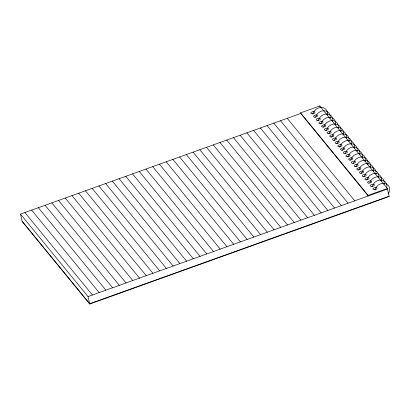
<?xml version="1.0" encoding="UTF-8"?>
<svg xmlns="http://www.w3.org/2000/svg" width="410" height="410" viewBox="0 0 410 410"><rect width="100%" height="100%" fill="white"/><g stroke="black" fill="none" stroke-linecap="round" stroke-linejoin="round"><path stroke-width="0.61" d="M300.586 112.888L319.805 105.985L387.332 188.472L389.182 196.487L89.739 304.015L22.212 221.528L20.5 214.102L300.725 113.483L368.252 195.97L368.113 195.375L300.586 112.888L300.725 113.483M368.113 195.375L387.332 188.472M20.5 214.102L88.027 296.589L387.47 189.066M389.116 196.195L89.672 303.718L22.145 221.231M287.241 118.326L354.768 200.808M280.512 120.74L348.044 203.227M273.788 123.154L341.315 205.641M267.059 125.568L334.586 208.054M260.335 127.987L327.862 210.473M253.605 130.4L321.132 212.887M246.881 132.814L314.409 215.301M240.152 135.233L307.679 217.715M233.428 137.647L300.955 220.134M226.699 140.061L294.226 222.548M219.975 142.48L287.502 224.962M213.246 144.894L280.773 227.381M206.522 147.308L274.049 229.795M199.793 149.722L267.32 232.209M193.069 152.141L260.596 234.628M186.34 154.555L253.867 237.041M179.616 156.968L247.143 239.455M172.887 159.387L240.414 241.869M166.158 161.801L233.685 244.288M159.434 164.215L226.961 246.702M152.704 166.634L220.231 249.116M145.98 169.048L213.507 251.535M139.251 171.462L206.778 253.949M132.527 173.876L200.054 256.363M125.798 176.295L193.325 258.782M119.074 178.709L186.601 261.196M112.345 181.123L179.872 263.609M105.621 183.542L173.148 266.023M98.892 185.955L166.419 268.442M92.168 188.369L159.695 270.856M85.439 190.788L152.966 273.27M78.715 193.202L146.242 275.689M71.986 195.616L139.513 278.103M65.257 198.03L132.784 280.517M58.533 200.449L126.06 282.936M51.803 202.863L119.33 285.35M45.079 205.277L112.606 287.764M38.35 207.696L105.877 290.178M31.626 210.11L99.153 292.596M24.897 212.523L92.424 295.01M369.897 203.093L369.963 203.391M319.805 105.985L319.943 106.579M88.027 296.589L89.739 304.015M374.996 189.881A8.907 7.554 -39.3 0 1 375.16 189.22A7.939 6.729 -39.3 0 1 385.769 183.726A7.939 6.729 -39.3 0 1 388.132 193.961M372.295 186.581A8.907 7.554 -39.3 0 1 372.459 185.92A7.939 6.729 -39.3 0 1 381.582 180.072A7.939 6.729 -39.3 0 1 386.779 187.683M369.758 182.619A7.939 6.729 -39.3 0 1 378.881 176.772A7.939 6.729 -39.3 0 1 384.078 184.382M381.377 181.087A7.939 6.729 -39.3 0 0 376.18 173.471A7.939 6.729 -39.3 0 0 367.058 179.319A8.907 7.554 -39.3 0 0 366.894 179.98M378.676 177.786A7.939 6.729 -39.3 0 0 373.479 170.171A7.939 6.729 -39.3 0 0 364.357 176.018A8.907 7.554 -39.3 0 0 364.193 176.679M375.975 174.486A7.939 6.729 -39.3 0 0 370.778 166.87A7.939 6.729 -39.3 0 0 361.656 172.723A8.907 7.554 -39.3 0 0 361.492 173.384M373.274 171.185A7.939 6.729 -39.3 0 0 368.077 163.575A7.939 6.729 -39.3 0 0 358.955 169.422A8.907 7.554 -39.3 0 0 358.791 170.083M370.573 167.885A7.939 6.729 -39.3 0 0 365.377 160.274A7.939 6.729 -39.3 0 0 356.254 166.122A8.907 7.554 -39.3 0 0 356.09 166.783M367.872 164.589A7.939 6.729 -39.3 0 0 362.676 156.974A7.939 6.729 -39.3 0 0 353.553 162.821A8.907 7.554 -39.3 0 0 353.389 163.482M365.172 161.289A7.939 6.729 -39.3 0 0 359.975 153.673A7.939 6.729 -39.3 0 0 350.852 159.521A8.907 7.554 -39.3 0 0 350.688 160.182M362.471 157.988A7.939 6.729 -39.3 0 0 357.274 150.378A7.939 6.729 -39.3 0 0 348.146 156.225A8.907 7.554 -39.3 0 0 347.987 156.886M359.77 154.688A7.939 6.729 -39.3 0 0 354.573 147.077A7.939 6.729 -39.3 0 0 345.445 152.925A8.907 7.554 -39.3 0 0 345.287 153.586M357.069 151.387A7.939 6.729 -39.3 0 0 351.872 143.777A7.939 6.729 -39.3 0 0 342.745 149.624A8.907 7.554 -39.3 0 0 342.586 150.285M354.368 148.092A7.939 6.729 -39.3 0 0 349.171 140.476A7.939 6.729 -39.3 0 0 340.044 146.324A8.907 7.554 -39.3 0 0 339.885 146.985M351.667 144.791A7.939 6.729 -39.3 0 0 346.465 137.176A7.939 6.729 -39.3 0 0 337.343 143.028A8.907 7.554 -39.3 0 0 337.184 143.69M348.966 141.491A7.939 6.729 -39.3 0 0 343.764 133.88A7.939 6.729 -39.3 0 0 334.642 139.728A8.907 7.554 -39.3 0 0 334.483 140.389M346.265 138.19A7.939 6.729 -39.3 0 0 341.064 130.58A7.939 6.729 -39.3 0 0 331.941 136.427A8.907 7.554 -39.3 0 0 331.782 137.089M343.565 134.895A7.939 6.729 -39.3 0 0 338.363 127.279A7.939 6.729 -39.3 0 0 329.24 133.127A8.907 7.554 -39.3 0 0 329.081 133.788M326.375 130.488A8.907 7.554 -39.3 0 1 326.539 129.826A7.939 6.729 -39.3 0 1 335.662 123.979A7.939 6.729 -39.3 0 1 340.864 131.595M338.163 128.294A7.939 6.729 -39.3 0 0 332.961 120.678A7.939 6.729 -39.3 0 0 323.838 126.531A8.907 7.554 -39.3 0 0 323.674 127.192M335.462 124.994A7.939 6.729 -39.3 0 0 330.26 117.383A7.939 6.729 -39.3 0 0 321.138 123.231A8.907 7.554 -39.3 0 0 320.974 123.892M332.761 121.693A7.939 6.729 -39.3 0 0 327.559 114.082A7.939 6.729 -39.3 0 0 318.437 119.93A8.907 7.554 -39.3 0 0 318.273 120.591M330.06 118.398A7.939 6.729 -39.3 0 0 324.858 110.782A7.939 6.729 -39.3 0 0 315.736 116.63A8.907 7.554 -39.3 0 0 315.572 117.291M327.359 115.097A7.939 6.729 -39.3 0 0 322.157 107.481A7.939 6.729 -39.3 0 0 313.035 113.329A8.907 7.554 -39.3 0 0 312.871 113.99M374.156 189.722A2.096 1.025 -13 0 0 377.072 188.18A2.096 1.025 -13 0 0 373.843 187.975A2.096 1.025 -13 0 0 374.156 189.722M371.455 186.422A2.096 1.025 -13 0 0 374.371 184.879A2.096 1.025 -13 0 0 371.142 184.674A2.096 1.025 -13 0 0 371.455 186.422M368.754 183.126A2.096 1.025 -13 0 0 371.67 181.579A2.096 1.025 -13 0 0 368.441 181.374A2.096 1.025 -13 0 0 368.754 183.126M366.053 179.826A2.096 1.025 -13 0 0 368.969 178.278A2.096 1.025 -13 0 0 365.74 178.073A2.096 1.025 -13 0 0 366.053 179.826M363.352 176.525A2.096 1.025 -13 0 0 366.268 174.978A2.096 1.025 -13 0 0 363.04 174.773A2.096 1.025 -13 0 0 363.352 176.525M360.651 173.225A2.096 1.025 -13 0 0 363.562 171.682A2.096 1.025 -13 0 0 360.339 171.477A2.096 1.025 -13 0 0 360.651 173.225M357.95 169.924A2.096 1.025 -13 0 0 360.861 168.382A2.096 1.025 -13 0 0 357.638 168.177A2.096 1.025 -13 0 0 357.95 169.924M355.25 166.629A2.096 1.025 -13 0 0 358.161 165.081A2.096 1.025 -13 0 0 354.937 164.876A2.096 1.025 -13 0 0 355.25 166.629M352.549 163.329A2.096 1.025 -13 0 0 355.46 161.781A2.096 1.025 -13 0 0 352.231 161.576A2.096 1.025 -13 0 0 352.549 163.329M349.848 160.028A2.096 1.025 -13 0 0 352.759 158.48A2.096 1.025 -13 0 0 349.53 158.275A2.096 1.025 -13 0 0 349.848 160.028M347.147 156.728A2.096 1.025 -13 0 0 350.058 155.185A2.096 1.025 -13 0 0 346.829 154.98A2.096 1.025 -13 0 0 347.147 156.728M344.441 153.427A2.096 1.025 -13 0 0 347.357 151.885A2.096 1.025 -13 0 0 344.128 151.679A2.096 1.025 -13 0 0 344.441 153.427M341.74 150.132A2.096 1.025 -13 0 0 344.656 148.584A2.096 1.025 -13 0 0 341.428 148.379A2.096 1.025 -13 0 0 341.74 150.132M339.039 146.831A2.096 1.025 -13 0 0 341.955 145.284A2.096 1.025 -13 0 0 338.727 145.078A2.096 1.025 -13 0 0 339.039 146.831M336.338 143.531A2.096 1.025 -13 0 0 339.255 141.983A2.096 1.025 -13 0 0 336.026 141.778A2.096 1.025 -13 0 0 336.338 143.531M333.637 140.23A2.096 1.025 -13 0 0 336.554 138.688A2.096 1.025 -13 0 0 333.325 138.483A2.096 1.025 -13 0 0 333.637 140.23M330.937 136.93A2.096 1.025 -13 0 0 333.853 135.387A2.096 1.025 -13 0 0 330.624 135.182A2.096 1.025 -13 0 0 330.937 136.93M328.236 133.634A2.096 1.025 -13 0 0 331.152 132.087A2.096 1.025 -13 0 0 327.923 131.882A2.096 1.025 -13 0 0 328.236 133.634M325.535 130.334A2.096 1.025 -13 0 0 328.451 128.786A2.096 1.025 -13 0 0 325.222 128.581A2.096 1.025 -13 0 0 325.535 130.334M322.834 127.033A2.096 1.025 -13 0 0 325.75 125.486A2.096 1.025 -13 0 0 322.521 125.281A2.096 1.025 -13 0 0 322.834 127.033M320.133 123.733A2.096 1.025 -13 0 0 323.049 122.19A2.096 1.025 -13 0 0 319.82 121.985A2.096 1.025 -13 0 0 320.133 123.733M317.432 120.437A2.096 1.025 -13 0 0 320.348 118.89A2.096 1.025 -13 0 0 317.12 118.685A2.096 1.025 -13 0 0 317.432 120.437M314.731 117.137A2.096 1.025 -13 0 0 317.647 115.589A2.096 1.025 -13 0 0 314.419 115.384A2.096 1.025 -13 0 0 314.731 117.137M312.03 113.836A2.096 1.025 -13 0 0 314.947 112.289A2.096 1.025 -13 0 0 311.718 112.084A2.096 1.025 -13 0 0 312.03 113.836"/></g></svg>
